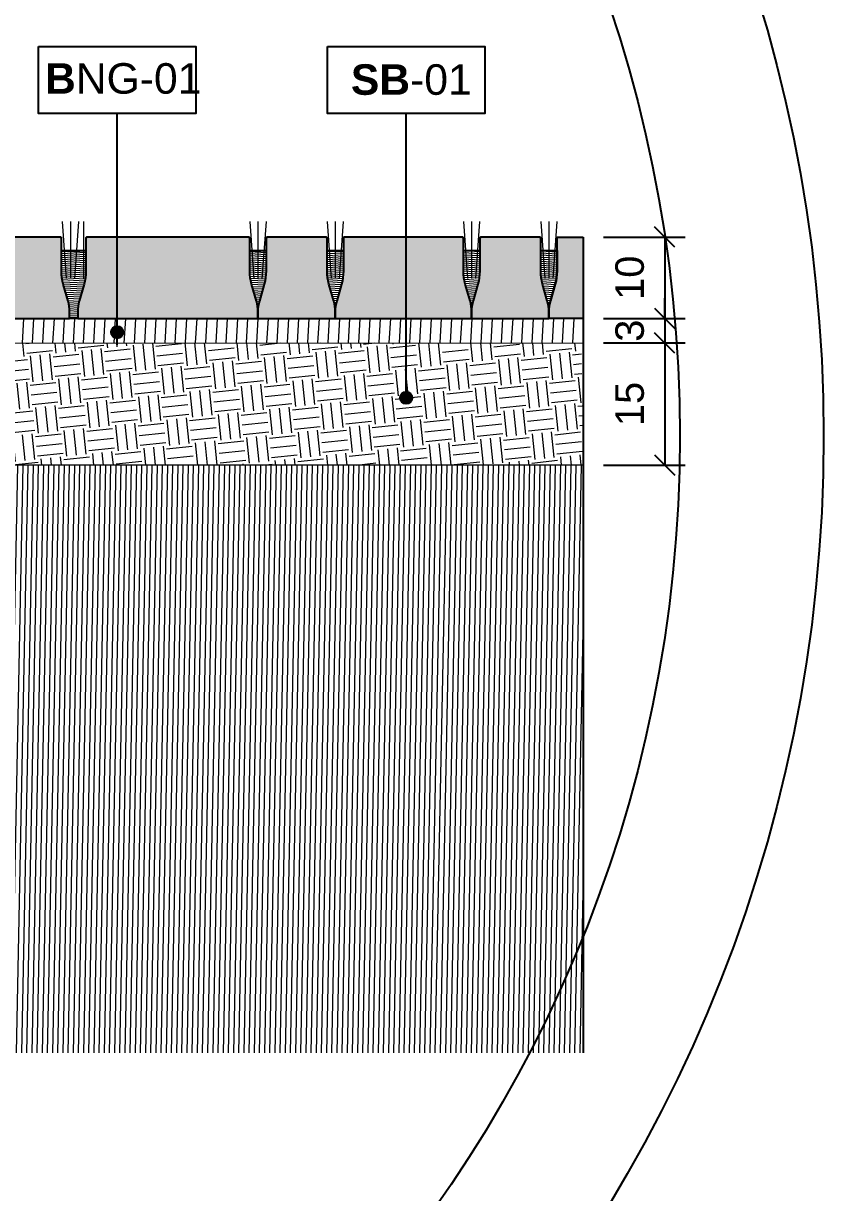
# Model space of a CAD drawing. Header units: metres. Extents: x -325 to 301, y -147 to 149.
# Drawn here: x 64.719 to 65.702, y 78.693 to 80.129 of the extents above; entities that cross this region are included whole.
import ezdxf

# ---------------------------------------------------------------- set-up
doc = ezdxf.new("R2010")
doc.units = ezdxf.units.M
doc.layers.get('Defpoints').update_dxf_attribs({"lineweight": 13})
doc.layers.add('-aux', color=50, linetype='Continuous', plot=False)
doc.layers.add('-AUX_MON', color=3, linetype='Continuous', plot=False)
doc.layers.add('0-TX-1_25', color=7, linetype='Continuous', true_color=0x3f4f7f)
for name, color, linetype, lineweight, true_color in [('03-TR-Paviment_05_Open Joint Precast Pavements', 7, 'Continuous', 5, 0xb3b3b3), ('3- TR terra vegetal', 7, 'Continuous', 0, 0xbea68e), ('3-TR sorra granitica', 7, 'Continuous', 0, 0xf2dac9)]:
    doc.layers.add(name, color=color, linetype=linetype, lineweight=lineweight, true_color=true_color)
for name, color, linetype, lineweight in [('1-CM', 7, 'Continuous', 0), ('1-L-GESPA', 64, 'Continuous', 0), ('3-TR Seleccionat', 44, 'Continuous', 0), ('3-TR Tot-u', 37, 'Continuous', 0)]:
    doc.layers.add(name, color=color, linetype=linetype, lineweight=lineweight)
for name, color, linetype in [('1-L- kodolé', 7, 'Continuous'), ('1-SECCIÓ', 1, 'Continuous'), ('A-KEYPLAN_HATCH', 7, 'Continuous'), ('A_TEXT_2', 7, 'Continuous')]:
    doc.layers.add(name, color=color, linetype=linetype)
doc.styles.get("Standard").update_dxf_attribs({"font": 'arial.ttf'})
doc.dimstyles.new('ISO-25', dxfattribs={"dimtxt": 0.1, "dimasz": 0.1, "dimexe": 0.1, "dimexo": 0.1, "dimgap": 0.1, "dimtad": 1, "dimdec": 0, "dimlfac": 100, "dimzin": 9, "dimtxsty": 'Standard', "dimblk": 'OBLIQUE', "dimcen": 0.1, "dimadec": 0, "dimazin": 0, "dimtfac": 1, "dimtdec": 0, "dimtmove": 0, "dimatfit": 3, "dimldrblk": 'OBLIQUE', "dimfxl": 1, "dimarcsym": 0})
pattern_1 = [(356.7506083412253, (114.8444601787326, 53.13316091750665), (0.0001417054676983827, 0.002495980681099989), [])]
pattern_2 = [(356.7506083412253, (74.70519593467677, 73.06144264899403), (0.0001417054676983827, 0.002495980681099989), [])]

# ---------------------------------------------------------------- blocks, each defined once
blk = doc.blocks.new('hatch keyplan 2')
at = {"layer": 'A-KEYPLAN_HATCH'}
blk.add_lwpolyline([(0, 0.005476596624248486), (0.012874798693294, 0.005476596623793739), (0.012874798693294, -2.273736754432321e-13), (0, 0)], close=True, dxfattribs=at)
blk = doc.blocks.new('hatch keyplan')
at = {"layer": 'A-KEYPLAN_HATCH'}
blk.add_blockref('hatch keyplan 2', (1.430579833341536, 0.8521467901477053), dxfattribs=at)
blk = doc.blocks.new('SB-01')
at = {"layer": 'A-KEYPLAN_HATCH'}
blk.add_blockref('hatch keyplan', (-1.430579833341536, -0.8521467901477053), dxfattribs=at)
at = {"layer": 'A_TEXT_2', "insert": (-0.0007977307988561444, 0.004032374434375541), "char_height": 0.0025, "attachment_point": 1}
blk.add_mtext_dynamic_manual_height_columns('\\pi0.00271;{\\fArial|b1|i0|c0|p34;SB}-01', width=0.01456192034901793, gutter_width=0.015, heights=[0], dxfattribs=at)
blk = doc.blocks.new('B-NS01')
at = {"layer": 'A-KEYPLAN_HATCH'}
blk.add_blockref('hatch keyplan', (-1.430579833341388, -0.8521467901477053), dxfattribs=at)
at = {"layer": 'A_TEXT_2', "insert": (-0.0007977307983125792, 0.004122186061006561), "char_height": 0.0025, "attachment_point": 1}
blk.add_mtext_dynamic_manual_height_columns('\\pi0.00133;{\\fArial|b1|i0|c0|p34;B}NG-01', width=0.01456192034901793, gutter_width=0.015, heights=[0], dxfattribs=at)
blk = doc.blocks.new('POINT')
at = {"layer": '0-TX-1_25'}
h = blk.add_hatch(dxfattribs=at)
h.set_pattern_fill('ANGLE', color=256)
h.set_pattern_definition([(0, (-83.74681484067048, -12.72584030761209), (0, 6.985), [5.08, -1.905]), (90, (-83.74681484067048, -12.72584030761209), (-6.985, 4.277078946022131e-16), [5.08, -1.905])])
edge = h.paths.add_edge_path()
edge.add_arc((0, 0), 0.0075, 0, 360)
h = blk.add_hatch(color=256, dxfattribs=at)
h.dxf.hatch_style = 1
edge = h.paths.add_edge_path()
edge.add_arc((0, 0), 0.0075, 0, 360)
blk.add_circle((0, 0), 0.0075, dxfattribs=at)
blk = doc.blocks.new('_Oblique')
at = {"color": 0, "lineweight": -2}
blk.add_line((-0.499999999995058, -0.4999999998130015), (0.500000000028669, 0.500000000163238), dxfattribs=at)
blk = doc.blocks.new('*D343')
at = {"layer": '0-TX-1_25', "color": 0, "lineweight": -2, "transparency": 16777216}
for p, q in [((65.43208682595889, 79.86686863222401), (65.53207002341563, 79.86686863222401)), ((65.50707002341562, 79.86686863222401), (65.50707002341562, 79.76686834309366)), ((65.43208682595889, 79.76686834309366), (65.53207002341563, 79.76686834309366))]:
    blk.add_line(p, q, dxfattribs=at)
at = {"layer": 'Defpoints', "color": 0, "transparency": 16777216}
for p in [(65.40708682595888, 79.86686863222401), (65.40708682595888, 79.76686834309366), (65.50707002341562, 79.76686834309366)]:
    blk.add_point(p, dxfattribs=at)
at = {"layer": '0-TX-1_25', "color": 0, "lineweight": -2, "transparency": 16777216, "xscale": 0.025, "yscale": 0.025, "zscale": 0.025}
for p, rotation in [((65.50707002341562, 79.86686863222401), 90), ((65.50707002341562, 79.76686834309366), 270)]:
    blk.add_blockref('_Oblique', p, dxfattribs=dict(at, rotation=rotation))
at = {"layer": '0-TX-1_25', "color": 0, "transparency": 16777216, "insert": (65.46419996884536, 79.81686848765881), "char_height": 0.035, "attachment_point": 5, "rotation": 90}
blk.add_mtext('10', dxfattribs=at)
blk = doc.blocks.new('*D344')
at = {"layer": '0-TX-1_25', "color": 0, "lineweight": -2, "transparency": 16777216}
for p, q in [((65.50707002341511, 79.76686834309366), (65.50707002341511, 79.79186834309367)), ((65.43208682595889, 79.76686834309366), (65.53207002341512, 79.76686834309366)), ((65.50707002341511, 79.76686834309366), (65.50707002341511, 79.73686813403314)), ((65.43209394018605, 79.73686813403314), (65.53207002341512, 79.73686813403314)), ((65.50707002341511, 79.73686813403314), (65.50707002341511, 79.71186813403314))]:
    blk.add_line(p, q, dxfattribs=at)
at = {"layer": 'Defpoints', "color": 0, "transparency": 16777216}
for p in [(65.40708682595888, 79.76686834309366), (65.40709394018604, 79.73686813403314), (65.50707002341511, 79.73686813403314)]:
    blk.add_point(p, dxfattribs=at)
at = {"layer": '0-TX-1_25', "color": 0, "lineweight": -2, "transparency": 16777216, "xscale": 0.025, "yscale": 0.025, "zscale": 0.025}
for p, rotation in [((65.50707002341511, 79.76686834309366), 270), ((65.50707002341511, 79.73686813403314), 90)]:
    blk.add_blockref('_Oblique', p, dxfattribs=dict(at, rotation=rotation))
at = {"layer": '0-TX-1_25', "color": 0, "transparency": 16777216, "insert": (65.46418803160066, 79.75186823856338), "char_height": 0.035, "attachment_point": 5, "rotation": 90}
blk.add_mtext('3', dxfattribs=at)
blk = doc.blocks.new('*D345')
at = {"layer": '0-TX-1_25', "color": 0, "lineweight": -2, "transparency": 16777216}
for p, q in [((65.43208682595889, 79.73686813223628), (65.53207002341568, 79.73686813223628)), ((65.50707002341568, 79.73686813223628), (65.50707002341568, 79.58686813223628)), ((65.43208682595889, 79.58686813223628), (65.53207002341568, 79.58686813223628))]:
    blk.add_line(p, q, dxfattribs=at)
at = {"layer": 'Defpoints', "color": 0, "transparency": 16777216}
for p in [(65.40708682595888, 79.73686813223628), (65.40708682595888, 79.58686813223628), (65.50707002341568, 79.58686813223628)]:
    blk.add_point(p, dxfattribs=at)
at = {"layer": '0-TX-1_25', "color": 0, "lineweight": -2, "transparency": 16777216, "xscale": 0.025, "yscale": 0.025, "zscale": 0.025}
for p, rotation in [((65.50707002341568, 79.73686813223628), 90), ((65.50707002341568, 79.58686813223628), 270)]:
    blk.add_blockref('_Oblique', p, dxfattribs=dict(at, rotation=rotation))
at = {"layer": '0-TX-1_25', "color": 0, "transparency": 16777216, "insert": (65.46419996884542, 79.66186813223625), "char_height": 0.035, "attachment_point": 5, "rotation": 90}
blk.add_mtext('15', dxfattribs=at)

msp = doc.modelspace()

# ---------------------------------------------------------------- hatches: boundary and pattern name
at = {"layer": '03-TR-Paviment_05_Open Joint Precast Pavements'}
h = msp.add_hatch(color=256, dxfattribs=at)
h.dxf.hatch_style = 1
edge = h.paths.add_edge_path()
edge.add_line((64.77611138679545, 79.76670895796717), (64.77610931307625, 79.77490473699113))
edge.add_arc((64.72769175277588, 79.77489248332311), 0.04841756185096327, 0.01450059527252817, 16.01351972165996)
edge.add_line((64.77423055000075, 79.78824915388334), (64.76827866263972, 79.80898738322234))
edge.add_arc((64.82320584959317, 79.82475152262393), 0.05714458817501186, 180.0144953374895, 196.0135144637702, ccw=False)
edge.add_line((64.76606126324691, 79.8247370655367), (64.76605085714813, 79.86586233941482))
edge.add_line((64.76605085714813, 79.86586233941482), (64.76525365203435, 79.8658621391007))
edge.add_line((64.76525365203435, 79.8658621391007), (64.76525343892979, 79.86670621395264))
edge.add_line((64.76525343892979, 79.86670621395264), (64.69195564683334, 79.8666876684036))
edge.add_line((64.69195564683334, 79.8666876684036), (64.69195586040412, 79.8658435912235))
edge.add_line((64.69195586040412, 79.8658435912235), (64.69115865482432, 79.86584339230626))
edge.add_line((64.69115865482432, 79.86584339230626), (64.6911690599919, 79.82471811796226))
edge.add_arc((64.6340244686764, 79.82470365658001), 0.05714459314535171, -15.984519483670624, 0.014499642609791863, ccw=False)
edge.add_line((64.6889596309412, 79.80896731416227), (64.68301823883351, 79.78822607136111))
edge.add_arc((64.72956378514344, 79.77489296059036), 0.04841755594941455, 164.0154815738693, 180.0145007002607)
edge.add_line((64.68114623074464, 79.77488070683512), (64.68114830446336, 79.7666849296738))
edge.add_line((64.68114830446336, 79.7666849296738), (64.77611138679545, 79.76670895796717))
h = msp.add_hatch(color=256, dxfattribs=at)
h.dxf.hatch_style = 1
edge = h.paths.add_edge_path()
edge.add_line((65.00734811801442, 79.76676745636006), (65.00734604569234, 79.77496323491872))
edge.add_arc((64.95892848917045, 79.77495098409948), 0.04841755807177518, 0.01449722525090448, 16.01351635163879)
edge.add_line((65.00546728354838, 79.78830765087984), (64.9995153952559, 79.80904588068427))
edge.add_arc((65.05444258552279, 79.82481002055228), 0.05714459148855552, 180.0144948705251, 196.013513996807, ccw=False)
edge.add_line((64.99729799586288, 79.82479556392994), (64.99728759023, 79.86592083687684))
edge.add_line((64.99728759023, 79.86592083687684), (64.99649038465078, 79.8659206356313))
edge.add_line((64.99649038465078, 79.8659206356313), (64.99649017108, 79.86676471281142))
edge.add_line((64.99649017108, 79.86676471281142), (64.7969187281586, 79.86671421714611))
edge.add_line((64.7969187281586, 79.86671421714611), (64.79691894219532, 79.8658701390348))
edge.add_line((64.79691894219532, 79.8658701390348), (64.79612173708104, 79.86586994058334))
edge.add_line((64.79612173708104, 79.86586994058334), (64.79613214178308, 79.82474466577357))
edge.add_arc((64.73898755401417, 79.82473020320099), 0.05714458959905006, -15.984518289297114, 0.014500836988588617, ccw=False)
edge.add_line((64.79392271319782, 79.80899386290498), (64.78798132062458, 79.78825261963804))
edge.add_arc((64.8345268619639, 79.77491950956447), 0.04841755097899675, 164.0154807471905, 180.0144998735787)
edge.add_line((64.78610931253534, 79.77490725650907), (64.78611138578864, 79.7667114784163))
edge.add_line((64.78611138578864, 79.7667114784163), (65.00734811801442, 79.76676745636006))
h = msp.add_hatch(color=256, dxfattribs=at)
h.dxf.hatch_style = 1
edge = h.paths.add_edge_path()
edge.add_line((65.10231120215762, 79.76678800756095), (65.10230912983567, 79.77498378565394))
edge.add_arc((65.05389156811079, 79.7749715338751), 0.04841756327500964, 0.01449835925518413, 16.01351748564287)
edge.add_line((65.1004303672257, 79.78832820301196), (65.09447847893321, 79.80906643281635))
edge.add_arc((65.14940566422999, 79.82483057198465), 0.05714458651826822, 180.0144955708862, 196.0135146971695, ccw=False)
edge.add_line((65.09226107954053, 79.82481611466505), (65.09225067344198, 79.86594138761183))
edge.add_line((65.09225067344198, 79.86594138761183), (65.09145346832833, 79.86594118683206))
edge.add_line((65.09145346832833, 79.86594118683206), (65.09145325568919, 79.86678526261544))
edge.add_line((65.09145325568919, 79.86678526261544), (65.01815546312706, 79.86676671706633))
edge.add_line((65.01815546312706, 79.86676671706633), (65.0181556766981, 79.86592263895484))
edge.add_line((65.0181556766981, 79.86592263895484), (65.01735847065218, 79.86592244190014))
edge.add_line((65.01735847065218, 79.86592244190014), (65.0173688772172, 79.82479716569384))
edge.add_arc((64.9602242908719, 79.82478270501134), 0.05714458817495677, -15.984520184020028, 0.014498942262889614, ccw=False)
edge.add_line((65.01515944816613, 79.80904636329085), (65.00921805605859, 79.78830512002402))
edge.add_arc((65.05576359693305, 79.77497200663679), 0.04841755144462599, 164.0154768260422, 180.0144959524307)
edge.add_line((65.00734604703803, 79.77495975689482), (65.00734812168831, 79.76676397880237))
edge.add_line((65.00734812168831, 79.76676397880237), (65.10231120215762, 79.76678800756095))
h = msp.add_hatch(color=256, dxfattribs=at)
h.dxf.hatch_style = 1
edge = h.paths.add_edge_path()
edge.add_line((65.26980235899211, 79.7668303861815), (65.26980028480739, 79.7750261647397))
edge.add_arc((65.2213827270934, 79.77501391746658), 0.04841755926296978, 0.01449302853014411, 16.01351215491607)
edge.add_line((65.26792152359464, 79.78837058116675), (65.2619696357678, 79.8091088109713))
edge.add_arc((65.31689682580135, 79.82487295249601), 0.05714459172129217, 180.0144965316932, 196.0135156579771, ccw=False)
edge.add_line((65.25975223590912, 79.82485849421683), (65.25974182981057, 79.8659837671636))
edge.add_line((65.25974182981057, 79.8659837671636), (65.25894462469702, 79.8659835659182))
edge.add_line((65.25894462469702, 79.8659835659182), (65.25894441112658, 79.86682764170135))
edge.add_line((65.25894441112658, 79.86682764170135), (65.11311854452772, 79.86679074582509))
edge.add_line((65.11311854452772, 79.86679074582509), (65.1131187590302, 79.8659466672482))
edge.add_line((65.1131187590302, 79.8659466672482), (65.11232155344992, 79.8659464701936))
edge.add_line((65.11232155344992, 79.8659464701936), (65.1123319595493, 79.82482119398722))
edge.add_arc((65.05518737273744, 79.8248067366181), 0.05714458864068918, -15.984523506277526, 0.014495620003685872, ccw=False)
edge.add_line((65.11012252956692, 79.80907039158397), (65.10418113792512, 79.78832914785161))
edge.add_arc((65.15072668045659, 79.77499603423203), 0.04841755310154312, 164.0154771016921, 180.0144962280811)
edge.add_line((65.10230912890471, 79.7749837842567), (65.10231120215762, 79.76678800756095))
edge.add_line((65.10231120215762, 79.76678800756095), (65.26980235899211, 79.7668303861815))
h = msp.add_hatch(color=256, dxfattribs=at)
h.dxf.hatch_style = 1
edge = h.paths.add_edge_path()
edge.add_line((65.3647654413262, 79.76685440655862), (65.36476336760701, 79.77505018558261))
edge.add_arc((65.3163458073067, 79.7750379319146), 0.04841756185090643, 0.01450059527254519, 16.01351972166235)
edge.add_line((65.36288460453152, 79.78839460247481), (65.35693271717047, 79.80913283181381))
edge.add_arc((65.41185990412393, 79.82489697121535), 0.05714458817501376, 180.0144953374468, 196.0135144637252, ccw=False)
edge.add_line((65.35471531777767, 79.82488251412816), (65.35470491167888, 79.86600778800629))
edge.add_line((65.35470491167888, 79.86600778800629), (65.35390770656508, 79.86600758769217))
edge.add_line((65.35390770656508, 79.86600758769217), (65.35390749346054, 79.86685166254412))
edge.add_line((65.35390749346054, 79.86685166254412), (65.2806097013641, 79.86683311699508))
edge.add_line((65.2806097013641, 79.86683311699508), (65.28060991493489, 79.86598903981496))
edge.add_line((65.28060991493489, 79.86598903981496), (65.27981270935508, 79.86598884089771))
edge.add_line((65.27981270935508, 79.86598884089771), (65.27982311452266, 79.82486356655374))
edge.add_arc((65.22267852320711, 79.82484910517148), 0.05714459314539435, -15.9845194836588, 0.014499642624116404, ccw=False)
edge.add_line((65.27761368547195, 79.80911276275374), (65.27167229336426, 79.78837151995258))
edge.add_arc((65.31821783967415, 79.77503840918183), 0.04841755594937357, 164.0154815738554, 180.0145007002439)
edge.add_line((65.2698002852754, 79.7750261554266), (65.26980235899411, 79.76683037826527))
edge.add_line((65.26980235899411, 79.76683037826527), (65.3647654413262, 79.76685440655862))
h = msp.add_hatch(color=256, dxfattribs=at)
h.dxf.hatch_style = 1
edge = h.paths.add_edge_path()
edge.add_line((65.3725767661713, 79.80914029812303), (65.36663537512624, 79.78839906020231))
edge.add_arc((65.41318091803747, 79.77506594706328), 0.04841755333429667, 164.0154777721347, 180.0144971399963)
edge.add_line((65.36476336625303, 79.77505369631729), (65.3647654399715, 79.76685792018651))
edge.add_line((65.3647654399715, 79.76685792018651), (65.40708682595886, 79.76686834309363))
edge.add_line((65.40708682595886, 79.76686834309363), (65.40708682595886, 79.86686863222398))
edge.add_line((65.40708682595886, 79.86686863222398), (65.37557278280737, 79.86686065798513))
edge.add_line((65.37557278280737, 79.86686065798513), (65.37557299684381, 79.86601658080515))
edge.add_line((65.37557299684381, 79.86601658080515), (65.37477578940221, 79.86601637862778))
edge.add_line((65.37477578940221, 79.86601637862778), (65.37478619596702, 79.82489110328797))
edge.add_arc((65.31764160488397, 79.8248766431078), 0.05714459291258637, -15.984522227866819, 0.014498437406473386, ccw=False)
at = {"layer": '3- TR terra vegetal'}
h = msp.add_hatch(dxfattribs=at)
h.set_pattern_fill('_USER', color=256, scale=0.002499999999999998, angle=-38.89586389563746, style=0, pattern_type=0)
h.set_pattern_definition(pattern_1)
edge = h.paths.add_edge_path()
edge.add_line((65.00734812168831, 79.76676397880237), (65.00734604796946, 79.77495975642937))
edge.add_arc((64.95892849499285, 79.77494750680205), 0.04841755452619232, 0.01449581583116741, 16.01351494194526)
edge.add_line((65.0054672862914, 79.78830417145929), (64.99951539986064, 79.80904240498947))
edge.add_arc((65.05444258823783, 79.82480654628111), 0.05714459006490787, 180.0144967652751, 196.0135158914954, ccw=False)
edge.add_line((64.99729800000205, 79.82479208776938), (64.99729153161329, 79.85035469463423))
edge.add_line((64.99729153161329, 79.85035469463423), (65.01736240929435, 79.85035977162748))
edge.add_line((65.01736240929435, 79.85035977162748), (65.01736887721756, 79.82479716429687))
edge.add_arc((64.96022428732553, 79.82478270480465), 0.05714459172140059, -15.984521378367788, 0.014497747941220496, ccw=False)
edge.add_line((65.01515944770105, 79.8090463609624), (65.00921805512726, 79.78830512002378))
edge.add_arc((65.05576359126427, 79.77497200899056), 0.04841754624209321, 164.0154779601919, 180.0144970864062)
edge.add_line((65.00734604657202, 79.77495975829164), (65.0073481207571, 79.76676397833647))
h = msp.add_hatch(dxfattribs=at)
h.set_pattern_fill('_USER', color=256, scale=0.002499999999999998, angle=-38.89586389563746, style=0, pattern_type=0)
h.set_pattern_definition(pattern_2)
edge = h.paths.add_edge_path()
edge.add_line((65.10231120630235, 79.76678450951425), (65.10230913072076, 79.77498028760645))
edge.add_arc((65.0538915758548, 79.77496803655463), 0.04841755641588581, 0.01449750098513531, 16.01351662709686)
edge.add_line((65.1004303685769, 79.78832470310194), (65.09447848214613, 79.80906293663212))
edge.add_arc((65.14940566956633, 79.82482707272024), 0.05714458770959127, 180.0144920151388, 196.0135111413555, ccw=False)
edge.add_line((65.09226108368466, 79.82481261894671), (65.09225461576084, 79.85037522860566))
edge.add_line((65.09225461576084, 79.85037522860566), (65.1123254934418, 79.85038030606457))
edge.add_line((65.1123254934418, 79.85038030606457), (65.11233196043437, 79.82481769593973))
edge.add_arc((65.05518737362262, 79.82480323857065), 0.05714458864058969, -15.984523506350001, 0.014495619960996464, ccw=False)
edge.add_line((65.11012253045199, 79.80906689353648), (65.10418113927528, 79.78832565213254))
edge.add_arc((65.15072667802868, 79.77499253566393), 0.04841755025410928, 164.0154726294178, 180.0144917556318)
edge.add_line((65.10230912932327, 79.77498028946874), (65.10231120490572, 79.76678450811694))
h = msp.add_hatch(dxfattribs=at)
h.set_pattern_fill('_USER', color=256, scale=0.002499999999999998, angle=-38.89586389563746, style=0, pattern_type=0)
h.set_pattern_definition(pattern_2)
edge = h.paths.add_edge_path()
edge.add_line((65.26980236127383, 79.76682688953137), (65.269800287555, 79.77502266715835))
edge.add_arc((65.22138273292143, 79.77501041776341), 0.04841755618309072, 0.0144955403489314, 16.0135146664581)
edge.add_line((65.26792152587682, 79.78836708265396), (65.26196963944615, 79.80910531571848))
edge.add_arc((65.31689682924664, 79.8248694589), 0.05714459195432951, 180.0144981929467, 196.0135173191643, ccw=False)
edge.add_line((65.2597522391218, 79.82485499896389), (65.2597457721298, 79.85041760676046))
edge.add_line((65.2597457721298, 79.85041760676046), (65.2798166502765, 79.85042268375382))
edge.add_line((65.2798166502765, 79.85042268375382), (65.2798231172685, 79.82486007595729))
edge.add_arc((65.22267852571997, 79.82484561623176), 0.05714459337796206, -15.984521144858093, 0.014497981451995656, ccw=False)
edge.add_line((65.27761368775214, 79.80910927215722), (65.27167229564424, 79.78836803028734))
edge.add_arc((65.31821782800266, 79.77503491640522), 0.04841754339413229, 164.0154734878958, 180.0144926141078)
edge.add_line((65.26980028615742, 79.77502266948632), (65.26980236034274, 79.76682688859982))
h = msp.add_hatch(dxfattribs=at)
h.set_pattern_fill('_USER', color=256, scale=0.002499999999999998, angle=-38.89586389563746, style=0, pattern_type=0)
h.set_pattern_definition([(356.7506083412253, (75.45141202311564, 73.06163496813666), (0.0001417054676983827, 0.002495980681099989), [])])
edge = h.paths.add_edge_path()
edge.add_line((65.3647654422532, 79.76685442353639), (65.36476336760292, 79.77505020162882))
edge.add_arc((65.31634581674794, 79.77503795508275), 0.04841755240377495, 0.01449217020884025, 16.01351129632313)
edge.add_line((65.3628846068563, 79.78839461619332), (65.35693271996, 79.80913284925772))
edge.add_arc((65.41185990833714, 79.82489699054935), 0.05714459006484931, 180.0144967652751, 196.0135158914974, ccw=False)
edge.add_line((65.3547153201014, 79.82488253203762), (65.35470885264245, 79.85044514495631))
edge.add_line((65.35470885264245, 79.85044514495631), (65.37477973172061, 79.85045022148427))
edge.add_line((65.37477973172061, 79.85045022148427), (65.37478619731655, 79.82488760996208))
edge.add_arc((65.31764160600116, 79.82487314857981), 0.05714459314523803, -15.984519483688189, 0.014499642624116404, ccw=False)
edge.add_line((65.37257676826584, 79.80913680616209), (65.36663537569251, 79.78839556336081))
edge.add_arc((65.41318091017268, 79.77506245256002), 0.04841754458531653, 164.0154776846946, 180.014496810907)
edge.add_line((65.36476336713716, 79.77505020209433), (65.36476544178768, 79.76685442307061))
h = msp.add_hatch(dxfattribs=at)
h.set_pattern_fill('_USER', color=256, scale=0.002499999999999998, angle=-38.89586389563746, style=0, pattern_type=0)
h.set_pattern_definition(pattern_1)
edge = h.paths.add_edge_path()
edge.add_line((64.78611138713421, 79.76670800085803), (64.77611138907491, 79.76670547016457))
edge.add_line((64.77611138907491, 79.76670547016457), (64.77610931489008, 79.77490124918843))
edge.add_arc((64.72769176357018, 79.77488899932864), 0.04841755286953554, 0.01449609143106663, 16.01351521754066)
edge.add_line((64.77423055321212, 79.78824566375272), (64.76827866724713, 79.80898389681734))
edge.add_arc((64.82320585065412, 79.82474803740917), 0.0571445850945112, 180.0144974655652, 196.0135165917858, ccw=False)
edge.add_line((64.7660612673889, 79.82473357820025), (64.76605479946558, 79.85029618599656))
edge.add_line((64.76605479946558, 79.85029618599656), (64.79612567660301, 79.85030379321795))
edge.add_line((64.79612567660301, 79.85030379321795), (64.79613214359478, 79.82474118635277))
edge.add_arc((64.73898755370281, 79.82472672686045), 0.05714459172132956, -15.984521378270017, 0.014497748040923852, ccw=False)
edge.add_line((64.79392271407829, 79.80899038301831), (64.78798132150449, 79.78824914207968))
edge.add_arc((64.83452686118754, 79.77491603223841), 0.04841754932280173, 164.015480471733, 180.0144995979449)
edge.add_line((64.78610931341512, 79.77490377941635), (64.78611138713421, 79.76670800085803))
edge.add_line((64.78611138713421, 79.76670800085803), (64.77611138907491, 79.76670547016457))
at = {"layer": '3-TR Seleccionat'}
h = msp.add_hatch(dxfattribs=at)
h.set_pattern_fill('ANSI31', color=256, scale=0.002, angle=223.8682194563586, style=0)
h.set_pattern_definition([(268.8682194563586, (428200.0876339205, -659342.2990720606), (-0.006348761178338337, 0.0001254252782496586), [])])
h.paths.add_polyline_path([(62.52624963162019, 79.38686813223624), (62.52624963162019, 78.86478705575107), (65.40708682595886, 78.86478705575107), (65.40708682595886, 79.58686813223625), (63.81810833004903, 79.58686813223625), (63.76557237537086, 79.3874296248829)])
at = {"layer": '3-TR sorra granitica'}
h = msp.add_hatch(dxfattribs=at)
h.set_pattern_fill('LINE', color=256, scale=0.09999999999999998, angle=51.10413610436253, style=0)
h.set_pattern_definition([(86.75060834311068, (99.45583879402956, 286.2734495479546), (-0.01247990340552328, 0.0007085273380812319), [])])
h.paths.add_polyline_path([(63.82817074334311, 79.73646928862979), (63.82875555342676, 79.76607113291226), (63.84856848037988, 79.73647444961453), (65.40451855343679, 79.73686813223625), (65.40511123359731, 79.76686834309363), (63.8220048349618, 79.766467729768), (63.82201242513507, 79.73646773046741)])
at = {"layer": '3-TR Tot-u'}
h = msp.add_hatch(dxfattribs=at)
h.set_pattern_fill('EARTH', color=256, scale=0.005, angle=-84.07414778341365)
h.set_pattern_definition([(275.9258522165863, (0, 0), (0.03485825126725671, -0.02830242601949161), [0.03175, -0.03175]), (275.9258522165863, (0.01184262699126531, 0.001229217233955957), (0.03485825126725671, -0.02830242601949161), [0.03175, -0.03175]), (275.9258522165863, (0.02368525398253062, 0.002458434467911913), (0.03485825126725671, -0.02830242601949161), [0.03175, -0.03175]), (5.925852216586344, (0.02804253539093771, -0.001079368784524538), (0.02830242601949161, 0.03485825126725671), [0.03174999999999999, -0.03174999999999999]), (5.925852216586344, (0.02927175262489367, -0.01292199577578985), (0.02830242601949161, 0.03485825126725671), [0.03174999999999999, -0.03174999999999999]), (5.925852216586344, (0.03050096985884963, -0.02476462276705516), (0.02830242601949161, 0.03485825126725671), [0.03174999999999999, -0.03174999999999999])])
h.paths.add_polyline_path([(63.81963014577397, 79.5362102367245), (63.81540458869986, 79.53629371626559), (63.81540315471135, 79.53621178905816)])
h.paths.add_polyline_path([(63.82817074399912, 79.58686813223625), (63.87682992053978, 79.58686813223625), (65.40708682595886, 79.58686813223625), (65.40451855343679, 79.73686813223625), (63.82817074399912, 79.73646928885755)])

# ---------------------------------------------------------------- linework, layer by layer
at = {"layer": '-aux'}
for points in [[(65.0073481207571, 79.76676397833647), (65.00734812168831, 79.76676397880237), (65.00734604796946, 79.77495975642937, 0.06992251114754273), (65.0054672862914, 79.78830417145929), (64.99951539986064, 79.80904240498947, -0.06992251114800961), (64.99729800000205, 79.82479208776938), (64.99729153161329, 79.85035469463423), (65.01736240929435, 79.85035977162748), (65.01736887721756, 79.82479716429687, -0.0699225111484148), (65.01515944770105, 79.8090463609624), (65.00921805512726, 79.78830512002378, 0.06992251114798485), (65.00734604657202, 79.77495975829164), (65.0073481207571, 79.76676397833647), (65.00734812168831, 79.76676397880237)], [(65.10231120490572, 79.76678450811694), (65.10231120630235, 79.76678450951425), (65.10230913072076, 79.77498028760645, 0.06992251114754273), (65.1004303685769, 79.78832470310194), (65.09447848214613, 79.80906293663212, -0.06992251114800961), (65.09226108368466, 79.82481261894671), (65.09225461576084, 79.85037522860566), (65.1123254934418, 79.85038030606457), (65.11233196043437, 79.82481769593973, -0.0699225111484148), (65.11012253045199, 79.80906689353648), (65.10418113927528, 79.78832565213254, 0.06992251114798485), (65.10230912932327, 79.77498028946874), (65.10231120490572, 79.76678450811694), (65.10231120630235, 79.76678450951425)], [(65.26980236034274, 79.76682688859982), (65.26980236127383, 79.76682688953137), (65.269800287555, 79.77502266715835, 0.06992251114754273), (65.26792152587682, 79.78836708265396), (65.26196963944615, 79.80910531571848, -0.06992251114800961), (65.2597522391218, 79.82485499896389), (65.2597457721298, 79.85041760676046), (65.2798166502765, 79.85042268375382), (65.2798231172685, 79.82486007595729, -0.0699225111484148), (65.27761368775214, 79.80910927215722), (65.27167229564424, 79.78836803028734, 0.06992251114798485), (65.26980028615742, 79.77502266948632), (65.26980236034274, 79.76682688859982), (65.26980236127383, 79.76682688953137)], [(65.36476544178768, 79.76685442307061), (65.3647654422532, 79.76685442353639), (65.36476336760292, 79.77505020162882, 0.06992251114754273), (65.3628846068563, 79.78839461619332), (65.35693271996, 79.80913284925772, -0.06992251114800961), (65.3547153201014, 79.82488253203762), (65.35470885264245, 79.85044514495631), (65.37477973172061, 79.85045022148427), (65.37478619731655, 79.82488760996208, -0.0699225111484148), (65.37257676826584, 79.80913680616209), (65.36663537569251, 79.78839556336081, 0.06992251114798485), (65.36476336713716, 79.77505020209433), (65.36476544178768, 79.76685442307061), (65.3647654422532, 79.76685442353639)], [(64.78611138713421, 79.76670800085803), (64.77611138907491, 79.76670547016457), (64.77610931489008, 79.77490124918843, 0.06992251114754273), (64.77423055321212, 79.78824566375272), (64.76827866724713, 79.80898389681734, -0.06992251114800961), (64.7660612673889, 79.82473357820025), (64.76605479946558, 79.85029618599656), (64.79612567660301, 79.85030379321795), (64.79613214359478, 79.82474118635277, -0.0699225111484148), (64.79392271407829, 79.80899038301831), (64.78798132150449, 79.78824914207968, 0.06992251114798485), (64.78610931341512, 79.77490377941635), (64.78611138713421, 79.76670800085803), (64.77611138907491, 79.76670547016457)]]:
    msp.add_lwpolyline(points, format="xyb", dxfattribs=at)
at = {"layer": '-AUX_MON'}
for radius in [1.820887697150468, 1.644287805263133]:
    msp.add_circle((63.88138474865578, 79.62252308974406), radius, dxfattribs=at)
at = {"layer": '0-TX-1_25'}
for points in [[(64.83442798909174, 79.73453454412356), (64.83442798909174, 80.01861470762732)], [(65.18942870371633, 79.66563372560472), (65.18942870371633, 80.01861470762732)]]:
    msp.add_lwpolyline(points, dxfattribs=at)
at = {"layer": '1-CM'}
for p, q in [((63.84856845065472, 79.73647449401817), (65.40708682595886, 79.73686813223625)), ((65.40708682595886, 79.58686813223625), (63.7616202483384, 79.58686813223625))]:
    msp.add_line(p, q, dxfattribs=at)
for points in [[(65.40708682595886, 79.76686834309363), (63.8220048349618, 79.766467729768), (63.82201242471515, 79.73646773046728), (63.84856847972293, 79.73647445059588)], [(63.84856847972293, 79.73647445059588), (65.08445858913272, 79.73678719812017)]]:
    msp.add_lwpolyline(points, dxfattribs=at)
at = {"layer": '1-L- kodolé'}
for points in [[(64.77611138679545, 79.76670895796717), (64.77610931307625, 79.77490473699113, 0.06992251114875708), (64.77423055000075, 79.78824915388334), (64.76827866263972, 79.80898738322234, -0.0699225111482901), (64.76606126324691, 79.8247370655367), (64.76605085714813, 79.86586233941482), (64.76525365203435, 79.8658621391007), (64.76525343892979, 79.86670621395264), (64.69195564683334, 79.8666876684036), (64.69195586040412, 79.8658435912235), (64.69115865482432, 79.86584339230626), (64.6911690599919, 79.82471811796226, -0.0699225111482901), (64.6889596309412, 79.80896731416227), (64.68301823883351, 79.78822607136111, 0.06992251114875708), (64.68114623074464, 79.77488070683512), (64.68114830446336, 79.7666849296738)], [(65.00734811801442, 79.76676745636006), (65.00734604569234, 79.77496323491872, 0.06992251114875708), (65.00546728354838, 79.78830765087984), (64.9995153952559, 79.80904588068427, -0.0699225111482901), (64.99729799586288, 79.82479556392994), (64.99728759023, 79.86592083687684), (64.99649038465078, 79.8659206356313), (64.99649017108, 79.86676471281142), (64.7969187281586, 79.86671421714611), (64.79691894219532, 79.8658701390348), (64.79612173708104, 79.86586994058334), (64.79613214178308, 79.82474466577357, -0.0699225111482901), (64.79392271319782, 79.80899386290498), (64.78798132062458, 79.78825261963804, 0.06992251114875708), (64.78610931253534, 79.77490725650907), (64.78611138578864, 79.7667114784163)], [(65.10231120215762, 79.76678800756095), (65.10230912983567, 79.77498378565394, 0.06992251114875708), (65.1004303672257, 79.78832820301196), (65.09447847893321, 79.80906643281635, -0.0699225111482901), (65.09226107954053, 79.82481611466505), (65.09225067344198, 79.86594138761183), (65.09145346832833, 79.86594118683206), (65.09145325568919, 79.86678526261544), (65.01815546312706, 79.86676671706633), (65.0181556766981, 79.86592263895484), (65.01735847065218, 79.86592244190014), (65.0173688772172, 79.82479716569384, -0.0699225111482901), (65.01515944816613, 79.80904636329085), (65.00921805605859, 79.78830512002402, 0.06992251114875708), (65.00734604703803, 79.77495975689482), (65.00734812168831, 79.76676397880237)], [(65.26980235899211, 79.7668303861815), (65.26980028480739, 79.7750261647397, 0.06992251114875708), (65.26792152359464, 79.78837058116675), (65.2619696357678, 79.8091088109713, -0.0699225111482901), (65.25975223590912, 79.82485849421683), (65.25974182981057, 79.8659837671636), (65.25894462469702, 79.8659835659182), (65.25894441112658, 79.86682764170135), (65.11311854452772, 79.86679074582509), (65.1131187590302, 79.8659466672482), (65.11232155344992, 79.8659464701936), (65.1123319595493, 79.82482119398722, -0.0699225111482901), (65.11012252956692, 79.80907039158397), (65.10418113792512, 79.78832914785161, 0.06992251114875708), (65.10230912890471, 79.7749837842567), (65.10231120215762, 79.76678800756095)], [(65.3647654413262, 79.76685440655862), (65.36476336760701, 79.77505018558261, 0.06992251114875708), (65.36288460453152, 79.78839460247481), (65.35693271717047, 79.80913283181381, -0.0699225111482901), (65.35471531777767, 79.82488251412816), (65.35470491167888, 79.86600778800629), (65.35390770656508, 79.86600758769217), (65.35390749346054, 79.86685166254412), (65.2806097013641, 79.86683311699508), (65.28060991493489, 79.86598903981496), (65.27981270935508, 79.86598884089771), (65.27982311452266, 79.82486356655374, -0.0699225111482901), (65.27761368547195, 79.80911276275374), (65.27167229336426, 79.78837151995258, 0.06992251114875708), (65.2698002852754, 79.7750261554266), (65.26980235899411, 79.76683037826527)]]:
    msp.add_lwpolyline(points, format="xyb", close=True, dxfattribs=at)
msp.add_lwpolyline([(65.40708682595886, 79.76686834309363), (65.3647654399715, 79.76685792018651), (65.36476336625242, 79.77505369874484, -0.06992251114875708), (65.36663537573854, 79.78839906233983), (65.37257676738125, 79.8091403023469, 0.0699225111482901), (65.3747861959663, 79.8248911061468), (65.37477578940221, 79.86601637862778), (65.37557299684381, 79.86601658080515), (65.37557278280737, 79.86686065798513), (65.40708682595886, 79.86686863222398)], format="xyb", dxfattribs=at)
at = {"layer": '1-L-GESPA'}
for points in [[(64.767005949675, 79.8858590902054), (64.77202364402231, 79.81593850174366)], [(64.77700594913148, 79.88586161996791), (64.77702364375027, 79.81593976778905)], [(64.78700594858704, 79.88586415345569), (64.78202364394505, 79.81594102917794)], [(64.7930059489129, 79.88586567112706), (64.79302364446326, 79.81594381801713)], [(64.99731798201897, 79.88587829588967), (65.00233567636653, 79.81595770649658)], [(65.00731798194138, 79.88588082472096), (65.00733567562895, 79.8159589720762)], [(65.01731798139704, 79.88588335774305), (65.01233567675494, 79.81596023393101)], [(65.09228106663312, 79.88589882613591), (65.09729876098046, 79.81597823767414)], [(65.1022810660895, 79.88590135636406), (65.10229876024262, 79.81597950418508)], [(65.11228106507939, 79.8859038898517), (65.10729876043717, 79.8159807665053)], [(65.25977222346738, 79.88594120568783), (65.26478991734903, 79.81602061722593)], [(65.26977222199257, 79.88594373545007), (65.2697899170771, 79.81602188280567)], [(65.27977222144824, 79.88594626847217), (65.27478991727166, 79.8160231451259)], [(65.35473530304978, 79.88596873969249), (65.35975299786251, 79.81604815216215)], [(65.3647353020406, 79.88597126945483), (65.36475299712541, 79.81604941587914)], [(65.37473530242771, 79.8859738020115), (65.3697529977855, 79.81605067866512)]]:
    msp.add_lwpolyline(points, dxfattribs=at)
at = {"layer": '1-SECCIÓ'}
msp.add_lwpolyline([(65.40708682595886, 79.86686863222398), (65.40708682595886, 78.86478705575107)], dxfattribs=at)

# ---------------------------------------------------------------- block references
at = {"layer": '0-TX-1_25', "xscale": 15, "yscale": 15, "zscale": 15}
for name, p in [('B-NS01', (64.73786699888981, 80.01861470762674)), ('SB-01', (65.09286771351663, 80.01861470762447))]:
    msp.add_blockref(name, p, dxfattribs=at)
at = {"layer": '0-TX-1_25', "rotation": 358.8682194563586}
for p in [(64.83442798909174, 79.74995266998067), (65.18942870371633, 79.66937127545955)]:
    msp.add_blockref('POINT', p, dxfattribs=at)

# ---------------------------------------------------------------- dimensions: what is measured, and where the dimension line sits
at = {"layer": '0-TX-1_25'}
for base, p1, p2, picture, middle in [((65.50707002341562, 79.76686834309366), (65.40708682595886, 79.86686863222398), (65.40708682595886, 79.76686834309363), '*D343', (65.46419996884536, 79.81686848765881)), ((65.50707002341568, 79.58686813223628), (65.40708682595886, 79.73686813223625), (65.40708682595886, 79.58686813223625), '*D345', (65.46419996884542, 79.66186813223625))]:
    dim = msp.add_linear_dim(base=base, p1=p1, p2=p2, angle=90, dimstyle='ISO-25', override={"dimtxt": 0.035, "dimasz": 0.025, "dimexe": 0.025, "dimexo": 0.025, "dimgap": 0.025, "dimblk1": 'Oblique', "dimblk2": 'Oblique', "dimsah": 1, "dimfxl": 0.1, "dimfxlon": 1, "dimarcsym": 1}, dxfattribs=at)
    dim.commit()
    dim.dimension.update_dxf_attribs({"geometry": picture, "text_midpoint": middle})
dim = msp.add_linear_dim(base=(65.50707002341511, 79.73686813403314), p1=(65.40708682595886, 79.76686834309363), p2=(65.40709394018602, 79.73686813403312), angle=90, dimstyle='ISO-25', override={"dimtxt": 0.035, "dimasz": 0.025, "dimexe": 0.025, "dimexo": 0.025, "dimgap": 0.025, "dimblk1": 'Oblique', "dimblk2": 'Oblique', "dimsah": 1, "dimfxl": 0.1, "dimfxlon": 1, "dimarcsym": 1}, dxfattribs=at)
dim.commit()
dim.dimension.update_dxf_attribs({"geometry": '*D344', "text_midpoint": (65.50707002341511, 79.75186823856338), "dimtype": 160})

doc.saveas('drawing.dxf')
